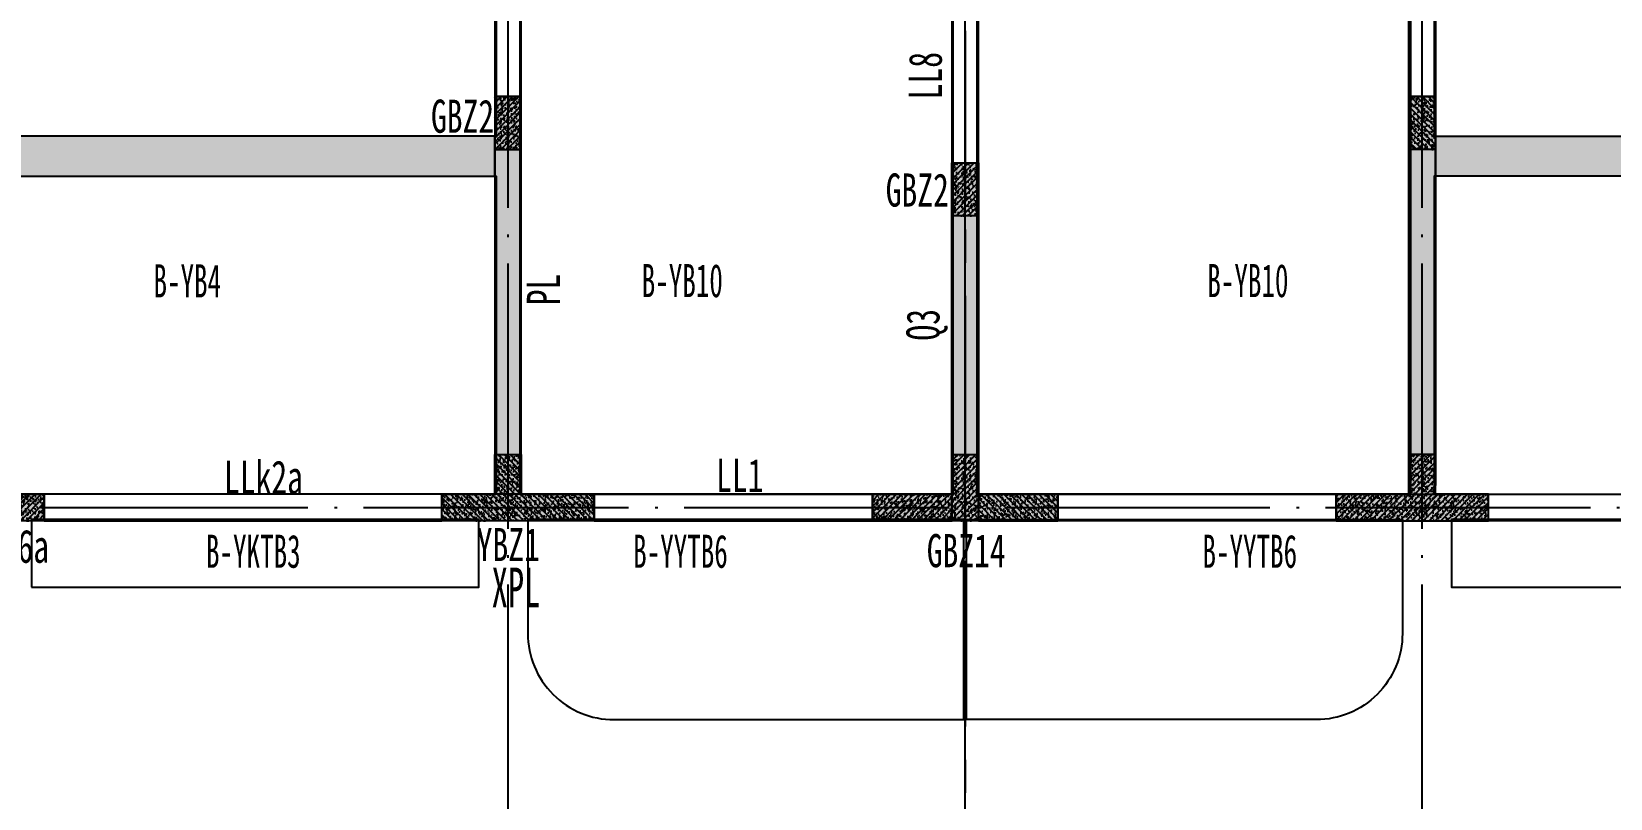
# Model space of a CAD drawing. Extents: x -3200781797 to -8106663, y 494714 to 1244925.
# Drawn here: x -8156847 to -8144930, y 681706 to 687491 of the extents above; entities that cross this region are included whole.
import ezdxf
from ezdxf.enums import TextEntityAlignment as Align
from ezdxf.xclip import XClip

# ---------------------------------------------------------------- set-up
doc = ezdxf.new("R2010")
doc.units = 0
doc.header["$LTSCALE"] = 1000
doc.header["$MEASUREMENT"] = 0
doc.header["$XCLIPFRAME"] = 0
for name, pattern in [('120-墙体$0$CONTINOUS', [0]), ('3#-轴线$0$DOTE', [2.42, 2, -0.2, 0.02, -0.2]), ('3#4#5#$0$DASH', [0.35, 0.25, -0.1]), ('4#-1F$0$CENTER', [2, 1.25, -0.25, 0.25, -0.25]), ('4#-1F$0$CONTINOUS', [0]), ('CENTER', [2, 1.25, -0.25, 0.25, -0.25])]:
    doc.linetypes.add(name, pattern=pattern)
for name, color, linetype in [('120-墙体$0$S-WALL', 40, 'Continuous'), ('120-墙体$0$S-WALL-BEAM', 120, 'Continuous'), ('120-墙体$0$S-WALL-COLU', 252, '120-墙体$0$CONTINOUS'), ('120-墙体$0$S-WALL-COLU-HATC', 16, 'Continuous'), ('120-墙体$0$S-WALL-HATC', 253, 'Continuous'), ('3#-轴线$0$A-ANNO-DOTE', 10, '3#-轴线$0$DOTE'), ('3#4#5#$0$PC-SLAB', 6, '3#4#5#$0$DASH'), ('3#4#5#$0$S-ANNO-TEXT', 7, 'Continuous'), ('3#4#5#$0$S-PC-SLAB', 6, 'Continuous'), ('3#4#5#$0$S-WALL-HATC', 253, 'Continuous'), ('4#-1F$0$S-WALL', 40, 'Continuous'), ('4#-1F$0$S-WALL-BEAM', 120, 'Continuous'), ('4#-1F$0$S-WALL-COLU', 252, '4#-1F$0$CONTINOUS'), ('4#-1F$0$S-WALL-COLU-HATC', 16, 'Continuous'), ('4#-1F$0$S-WALL-HATC', 253, 'Continuous'), ('4#-1F$0$THIN', 7, 'Continuous'), ('S-PC-FQ-WYQ', 4, 'Continuous'), ('S-WALL-BEAM-TEXT', 2, 'Continuous'), ('S-WALL-COLU-TEXT', 2, 'Continuous'), ('THIN', 7, 'Continuous')]:
    doc.layers.add(name, color=color, linetype=linetype)
doc.layers.add('3#4#5#$0$结构板边线', color=2, linetype='Continuous', plot=False)
doc.layers.add('WALL-TEXT', color=2, linetype='Continuous', lineweight=25)
doc.styles.add('3#4#5#$0$外部参照 1$0$宋体', font='', dxfattribs={"width": 0.8})
doc.styles.add('楷体', font='', dxfattribs={"width": 0.6})
doc.styles.add('楷体GB312', font='', dxfattribs={"width": 0.8})
doc.styles.get('3#4#5#$0$外部参照 1$0$宋体').set_extended_font_data('SimSun')
doc.styles.get('楷体').set_extended_font_data('KaiTi_GB2312')
doc.styles.get('楷体GB312').set_extended_font_data('楷体_GB2312')

# ---------------------------------------------------------------- blocks, each defined once
blk = doc.blocks.new('2-ll')
at = {"layer": 'S-WALL-BEAM-TEXT', "style": '楷体GB312', "width": 0.7}
blk.add_text('LL8', height=250, rotation=90, dxfattribs=at).set_placement((-52381, -34061))
for s, p in [('LLk2a', (-57799, -37036)), ('LL1', (-54085, -37023))]:
    blk.add_text(s, height=250, dxfattribs=at).set_placement(p)
blk = doc.blocks.new('3-Q-1')
at = {"layer": 'WALL-TEXT', "style": '楷体GB312', "width": 0.7}
for s, p in [('PL', (-7913001, 650941)), ('Q3', (-7910136, 650675))]:
    blk.add_text(s, height=250, rotation=90, dxfattribs=at).set_placement(p)
blk = doc.blocks.new('2-an')
at = {"layer": 'S-WALL-COLU-TEXT', "style": '楷体GB312', "width": 0.7}
for s, p in [('GBZ2', (-57115, -13452)), ('GBZ2', (-53683, -14009)), ('GBZ6a', (-60593, -16696)), ('YBZ1', (-56770, -16683)), ('GBZ14', (-53373, -16729))]:
    blk.add_text(s, height=250, dxfattribs=at).set_placement(p)
blk = doc.blocks.new('XPL-3-F1')
at = {"layer": 'S-WALL-BEAM-TEXT', "style": '楷体', "width": 0.6}
blk.add_text('XPL', height=300, dxfattribs=at).set_placement((-8203374, 683148, 0))
blk = doc.blocks.new('3#4#5#$0$3#首层顶悬挑板')
at = {"layer": '3#4#5#$0$S-PC-SLAB'}
for points in [[(13955, -11810), (17331, -11810), (17331, -11300), (13955, -11300)], [(28046, -11300), (24671, -11300), (24671, -11810), (28046, -11810)]]:
    blk.add_lwpolyline(points, close=True, dxfattribs=at)
blk.add_lwpolyline([(20990, -11300), (17700, -11300), (17700, -12160, 0.414214), (18350, -12810), (20990, -12810)], format="xyb", close=True, dxfattribs=at)
at = {"layer": '3#4#5#$0$结构板边线', "color": 6}
blk.add_lwpolyline([(21010, -11300), (24301, -11300), (24301, -12160, -0.414214), (23651, -12810), (21010, -12810)], format="xyb", close=True, dxfattribs=at)
at = {"layer": '3#4#5#$0$PC-SLAB', "linetype": 'ByBlock', "style": '3#4#5#$0$外部参照 1$0$宋体', "width": 0.6}
for s, p in [('B-YKTB3', (15628, -11542)), ('B-YYTB6', (18852, -11542))]:
    blk.add_text(s, height=250, dxfattribs=at).set_placement(p, align=Align.MIDDLE)
blk.add_text('B-YYTB6', height=250, rotation=360, dxfattribs=at).set_placement((23149, -11542), align=Align.MIDDLE)
blk = doc.blocks.new('3#4#5#$0$ban3')
at = {"layer": '3#4#5#$0$S-WALL-HATC', "ltscale": 100}
h = blk.add_hatch(dxfattribs=at)
h.set_pattern_fill('AR-CONC', color=256, scale=25, angle=-270, style=0)
h.set_pattern_definition([(140, (-37341055835.12, -2020437159.28), (15.68803374565, 179.3150456502), [18.75, -206.25]), (85, (-37341055835.12, -2020437159.28), (-188.048033425, -34.68783340325), [15, -165]), (190.4514, (-37341055833.81, -2020437144.34), (-172.3598855152, 144.6273454285), [15.9350475, -175.285528]), (136.1842, (-37341055885.12, -2020437159.28), (41.3797535823, 266.8102621564), [28.125, -309.375]), (186.6356, (-37341055881.67, -2020437137.04), (-243.5294677251, 233.6656763872), [23.902572, -262.92825]), (81.1842, (-37341055885.12, -2020437159.28), (-243.5296502313, 233.6654862834), [22.5, -247.5]), (111, (-37341055872.62, -2020437134.28), (100.65472266633, 149.2267630296), [18.75, -206.25]), (56, (-37341055872.62, -2020437134.28), (-181.2875112617, 60.8288329804), [15, -165]), (161.4514, (-37341055864.23, -2020437121.84), (-80.6326241775, 210.0556571454), [15.9350475, -175.285528]), (127.5, (-37341055835.116, -2020437159.28), (-83.22346345783, 3.03996382932), [0, -163, 0, -167.5, 0, -165.625]), (97.5, (-37341055835.12, -2020437159.28), (-98.6029279706, 65.76738436054), [0, -95.5, 0, -159.25, 0, -63.125]), (57.5, (-37341055835.116, -2020437215.03), (5.6387179336, 133.4556090431), [0, -62.5, 0, -195, 0, -258.75]), (47.5, (-37341055835.12, -2020437240.03), (-25.02624558308, 145.7965423356), [0, -81.25, 0, -129.5, 0, -183.75])])
h.paths.add_polyline_path([(-214482, 404475), (-214482, 404775), (-221282, 404775), (-221282, 404475)])
at = {"layer": '3#4#5#$0$S-PC-SLAB'}
blk.add_lwpolyline([(-214472, 407075), (-214472, 404775), (-221292, 404775), (-221292, 405875), (-220092, 405875), (-220092, 407075), (-214472, 407075)], dxfattribs=at)
for points in [[(-214292, 402076), (-211022, 402076), (-211022, 406076), (-214292, 406076)], [(-214472, 402075), (-221292, 402075), (-221292, 404475), (-214472, 404475)]]:
    blk.add_lwpolyline(points, close=True, dxfattribs=at)
at = {"layer": '3#4#5#$0$S-WALL-HATC', "ltscale": 100}
blk.add_lwpolyline([(-214482, 404475), (-214482, 404775), (-221282, 404775), (-221282, 404475)], close=True, dxfattribs=at)
blk = doc.blocks.new('3#4#5#$0$5#')
at = {"layer": '3#4#5#$0$S-ANNO-TEXT'}
blk.add_blockref('3#4#5#$0$ban3', (378829, -247400), dxfattribs=at)
at = {"layer": '3#4#5#$0$S-ANNO-TEXT', "xscale": -1}
blk.add_blockref('3#4#5#$0$ban3', (-43035, -247400), dxfattribs=at)
at = {"layer": '3#4#5#$0$PC-SLAB', "linetype": 'ByBlock', "style": '3#4#5#$0$外部参照 1$0$宋体', "width": 0.6}
for s, p in [('B-YB4', (162026, 156285)), ('B-YB10', (165762, 156285)), ('B-YB10', (170031, 156285))]:
    blk.add_text(s, height=250, dxfattribs=at).set_placement(p, align=Align.MIDDLE)
blk = doc.blocks.new('120-墙体')
at = {"layer": '120-墙体$0$S-WALL-COLU-HATC'}
h = blk.add_hatch(dxfattribs=at)
h.set_pattern_fill('AR-CONC', color=256, scale=10)
h.set_pattern_definition([(50, (9687.075, -245657.834), (71.726018, -6.275213), [7.5, -82.5]), (355, (9687.075, -245657.834), (-13.875133, 75.219213), [6, -66]), (100.4514, (9693.05, -245658.36), (57.850938, 68.943954), [6.37402, -70.114211]), (46.1842, (9687.075, -245637.83), (106.724105, -16.5519), [11.25, -123.75]), (96.6356, (9695.97, -245639.21), (93.46627, 97.411787), [9.56103, -105.1713]), (351.1842, (9687.08, -245637.83), (93.466195, 97.41186), [9, -99]), (21, (9697.075, -245642.834), (59.690705, -40.261889), [7.5, -82.5]), (326, (9697.075, -245642.834), (24.331533, 72.515005), [6, -66]), (71.4514, (9702.05, -245646.19), (84.022263, 32.25305), [6.37402, -70.114211]), (37.5, (9687.075, -245657.834), (1.2159855, 33.2893854), [0, -65.2, 0, -67, 0, -66.25]), (7.5, (9687.075, -245657.834), (26.306954, 39.441171), [0, -38.2, 0, -63.7, 0, -25.25]), (327.5, (9664.775, -245657.834), (53.3822436, -2.2554872), [0, -25, 0, -78, 0, -103.5]), (317.5, (9654.775, -245657.834), (58.318617, 10.010498), [0, -32.5, 0, -51.8, 0, -73.5])])
h.paths.add_polyline_path([(-2550, -8000), (-2750, -8000), (-2750, -8400), (-2550, -8400)])
h = blk.add_hatch(dxfattribs=at)
h.set_pattern_fill('ANSI31', color=256, scale=250, style=0)
h.set_pattern_definition([(45, (9687.075, -245657.834), (-22.097087, 22.097087), [])])
h.paths.add_polyline_path([(-2750, -8400), (-2550, -8400), (-2550, -8000), (-2750, -8000)])
h = blk.add_hatch(dxfattribs=at)
h.set_pattern_fill('AR-CONC', color=256, scale=10, angle=90)
h.set_pattern_definition([(140, (224491.51, 4537.05), (6.275213, 71.726018), [7.5, -82.5]), (85, (224491.51, 4537.05), (-75.219213, -13.875133), [6, -66]), (190.4514, (224492.036, 4543.03), (-68.943954, 57.850938), [6.37402, -70.114211]), (136.1842, (224471.51, 4537.05), (16.5519, 106.724105), [11.25, -123.75]), (186.6356, (224472.89, 4545.95), (-97.411787, 93.46627), [9.56103, -105.1713]), (81.1842, (224471.51, 4537.05), (-97.41186, 93.466195), [9, -99]), (111, (224476.51, 4547.05), (40.261889, 59.690705), [7.5, -82.5]), (56, (224476.51, 4547.05), (-72.515005, 24.331533), [6, -66]), (161.4514, (224479.87, 4552.03), (-32.25305, 84.022263), [6.37402, -70.114211]), (127.5, (224491.513, 4537.052), (-33.2893854, 1.2159855), [0, -65.2, 0, -67, 0, -66.25]), (97.5, (224491.513, 4537.052), (-39.441171, 26.306954), [0, -38.2, 0, -63.7, 0, -25.25]), (57.5, (224491.513, 4514.752), (2.2554872, 53.3822436), [0, -25, 0, -78, 0, -103.5]), (47.5, (224491.513, 4504.752), (-10.010498, 58.318617), [0, -32.5, 0, -51.8, 0, -73.5])])
h.paths.add_polyline_path([(-2550, -11000), (-2000, -11000), (-2000, -11200), (-2750, -11200), (-3150, -11200), (-3150, -11000), (-2750, -11000), (-2750, -10700), (-2550, -10700)])
h = blk.add_hatch(dxfattribs=at)
h.set_pattern_fill('ANSI31', color=256, scale=250, angle=90, style=0)
h.set_pattern_definition([(135, (224491.513, 4537.052), (-22.097087, -22.097087), [])])
h.paths.add_polyline_path([(-2550, -11000), (-2000, -11000), (-2000, -11200), (-2750, -11200), (-3150, -11200), (-3150, -11000), (-2750, -11000), (-2750, -10700), (-2550, -10700)])
h = blk.add_hatch(dxfattribs=at)
h.set_pattern_fill('AR-CONC', color=256, scale=10)
h.set_pattern_definition([(50, (-11554.75, -252107.815), (71.726018, -6.275213), [7.5, -82.5]), (355, (-11554.75, -252107.815), (-13.875133, 75.219213), [6, -66]), (100.4514, (-11548.77, -252108.34), (57.850938, 68.943954), [6.37402, -70.114211]), (46.1842, (-11554.75, -252087.815), (106.724105, -16.5519), [11.25, -123.75]), (96.6356, (-11545.86, -252089.19), (93.46627, 97.411787), [9.56103, -105.1713]), (351.1842, (-11554.75, -252087.82), (93.466195, 97.41186), [9, -99]), (21, (-11544.75, -252092.815), (59.690705, -40.261889), [7.5, -82.5]), (326, (-11544.75, -252092.815), (24.331533, 72.515005), [6, -66]), (71.4514, (-11539.775, -252096.17), (84.022263, 32.25305), [6.37402, -70.114211]), (37.5, (-11554.75, -252107.815), (1.2159855, 33.2893854), [0, -65.2, 0, -67, 0, -66.25]), (7.5, (-11554.75, -252107.815), (26.306954, 39.441171), [0, -38.2, 0, -63.7, 0, -25.25]), (327.5, (-11577.05, -252107.815), (53.3822436, -2.2554872), [0, -25, 0, -78, 0, -103.5]), (317.5, (-11587.05, -252107.815), (58.318617, 10.010498), [0, -32.5, 0, -51.8, 0, -73.5])])
h.paths.add_polyline_path([(-7050, -11200), (-7050, -11000), (-6150, -11000), (-6150, -11200)])
h = blk.add_hatch(dxfattribs=at)
h.set_pattern_fill('ANSI31', color=256, scale=250, style=0)
h.set_pattern_definition([(45, (-11554.75, -252107.815), (-22.097087, 22.097087), [])])
h.paths.add_polyline_path([(-7050, -11000), (-7050, -11200), (-6150, -11200), (-6150, -11000)])
h = blk.add_hatch(dxfattribs=at)
h.set_pattern_fill('AR-CONC', color=256, scale=10)
h.set_pattern_definition([(50, (-8104.75, -252107.815), (71.726018, -6.275213), [7.5, -82.5]), (355, (-8104.75, -252107.815), (-13.875133, 75.219213), [6, -66]), (100.4514, (-8098.77, -252108.34), (57.850938, 68.943954), [6.37402, -70.114211]), (46.1842, (-8104.75, -252087.815), (106.724105, -16.5519), [11.25, -123.75]), (96.6356, (-8095.86, -252089.19), (93.46627, 97.411787), [9.56103, -105.1713]), (351.1842, (-8104.75, -252087.82), (93.466195, 97.41186), [9, -99]), (21, (-8094.75, -252092.815), (59.690705, -40.261889), [7.5, -82.5]), (326, (-8094.75, -252092.815), (24.331533, 72.515005), [6, -66]), (71.4514, (-8089.775, -252096.17), (84.022263, 32.25305), [6.37402, -70.114211]), (37.5, (-8104.75, -252107.815), (1.2159855, 33.2893854), [0, -65.2, 0, -67, 0, -66.25]), (7.5, (-8104.75, -252107.815), (26.306954, 39.441171), [0, -38.2, 0, -63.7, 0, -25.25]), (327.5, (-8127.05, -252107.815), (53.3822436, -2.2554872), [0, -25, 0, -78, 0, -103.5]), (317.5, (-8137.05, -252107.815), (58.318617, 10.010498), [0, -32.5, 0, -51.8, 0, -73.5])])
h.paths.add_polyline_path([(100, -11200), (100, -11000), (700, -11000), (700, -11200)])
h = blk.add_hatch(dxfattribs=at)
h.set_pattern_fill('ANSI31', color=256, scale=250, style=0)
h.set_pattern_definition([(45, (-8104.75, -252107.815), (-22.097087, 22.097087), [])])
h.paths.add_polyline_path([(100, -11000), (100, -11200), (700, -11200), (700, -11000)])
at = {"layer": '120-墙体$0$S-WALL-HATC'}
for points in [[(-2550, -11000), (-2550, -8000), (-2750, -8000), (-2750, -11000), (-2650, -11067)], [(-6150, -11000), (-6600, -11000), (-6600, -11200), (-6150, -11200)], [(-2650, -11067), (-2750, -11000), (-3150, -11000), (-3150, -11200), (-2650, -11200)], [(-2000, -11000), (-2750, -11000), (-2650, -11067), (-2650, -11200), (-2000, -11200)], [(700, -11200), (700, -11000), (100, -11000), (100, -11200)]]:
    blk.add_hatch(color=256, dxfattribs=at).paths.add_polyline_path(points)
at = {"layer": '120-墙体$0$S-WALL'}
for p, q in [((-2750, -7933), (-2750, -10933)), ((-2550, -8000), (-2750, -8000)), ((-2550, -11000), (-2550, -8000)), ((-6150, -11000), (-6600, -11000)), ((-6150, -11200), (-6150, -11000)), ((-2750, -11000), (-3150, -11000)), ((-3150, -11200), (-3150, -11000)), ((-2000, -11000), (-2750, -11000)), ((-2000, -11200), (-2000, -11000)), ((-6150, -11200), (-6600, -11200)), ((-2650, -11200), (-3150, -11200)), ((-2000, -11200), (-2650, -11200))]:
    blk.add_line(p, q, dxfattribs=at)
blk.add_lwpolyline([(700, -11200), (700, -11000), (100, -11000), (100, -11200), (700, -11200)], close=True, dxfattribs=at)
at = {"layer": '120-墙体$0$S-WALL-BEAM'}
for points in [[(-2550, -3300), (-2750, -3300), (-2750, -8000), (-2550, -8000)], [(-6150, -11000), (-6150, -11200), (-3150, -11200), (-3150, -11000)], [(-2000, -11000), (-2000, -11200), (100, -11200), (100, -11000)]]:
    blk.add_lwpolyline(points, close=True, dxfattribs=at)
at = {"layer": '120-墙体$0$S-WALL-COLU', "lineweight": -2}
for points in [[(-2550, -8000), (-2750, -8000), (-2750, -8400), (-2550, -8400)], [(-7050, -11200), (-7050, -11000), (-6150, -11000), (-6150, -11200)], [(100, -11200), (100, -11000), (700, -11000), (700, -11200)]]:
    blk.add_lwpolyline(points, close=True, dxfattribs=at)
at = {"layer": '120-墙体$0$S-WALL-COLU', "linetype": 'ByBlock'}
blk.add_lwpolyline([(-2550, -11000), (-2000, -11000), (-2000, -11200), (-2750, -11200), (-3150, -11200), (-3150, -11000), (-2750, -11000), (-2750, -10700), (-2550, -10700), (-2550, -11000)], dxfattribs=at)
blk = doc.blocks.new('3#-轴线')
at = {"layer": '3#-轴线$0$A-ANNO-DOTE'}
for points in [[(20900, -16100), (20900, 5500)], [(17450, -16100), (17450, -3200)], [(24350, -16100), (24350, -3200)], [(-3000, -11100), (44800, -11100)]]:
    blk.add_lwpolyline(points, dxfattribs=at)

msp = doc.modelspace()

# ---------------------------------------------------------------- hatches: boundary and pattern name
at = {"layer": '4#-1F$0$S-WALL-COLU-HATC'}
h = msp.add_hatch(dxfattribs=at)
h.set_pattern_fill('AR-CONC', color=256, scale=10)
h.set_pattern_definition([(50, (-8159258.837, 448842.797), (71.726018, -6.275213), [7.5, -82.5]), (355, (-8159258.84, 448842.8), (-13.875133, 75.219213), [6, -66]), (100.4514, (-8159252.86, 448842.274), (57.850938, 68.943954), [6.37402, -70.114211]), (46.1842, (-8159258.84, 448862.8), (106.724105, -16.5519), [11.25, -123.75]), (96.6356, (-8159249.94, 448861.42), (93.46627, 97.411787), [9.56103, -105.1713]), (351.1842, (-8159258.84, 448862.8), (93.466195, 97.41186), [9, -99]), (21, (-8159248.837, 448857.797), (59.690705, -40.261889), [7.5, -82.5]), (326, (-8159248.84, 448857.8), (24.331533, 72.515005), [6, -66]), (71.4514, (-8159243.86, 448854.44), (84.022263, 32.25305), [6.37402, -70.114211]), (37.5, (-8159258.837, 448842.797), (1.2159855, 33.2893854), [0, -65.2, 0, -67, 0, -66.25]), (7.5, (-8159258.837, 448842.797), (26.306954, 39.441171), [0, -38.2, 0, -63.7, 0, -25.25]), (327.5, (-8159281.137, 448842.797), (53.3822436, -2.2554872), [0, -25, 0, -78, 0, -103.5]), (317.5, (-8159291.137, 448842.797), (58.318617, 10.010498), [0, -32.5, 0, -51.8, 0, -73.5])])
h.paths.add_polyline_path([(-8149900.4, 686500.6), (-8149700.4, 686500.6), (-8149700.4, 686100.6), (-8149900.4, 686100.6)])
h = msp.add_hatch(dxfattribs=at)
h.set_pattern_fill('ANSI31', color=256, scale=250, style=0)
h.set_pattern_definition([(45, (-8159258.837, 448842.797), (-22.097087, 22.097087), [])])
h.paths.add_polyline_path([(-8149700.4, 686500.6), (-8149900.4, 686500.6), (-8149900.4, 686100.6), (-8149700.4, 686100.6)])
h = msp.add_hatch(dxfattribs=at)
h.set_pattern_fill('AR-CONC', color=256, scale=10)
h.set_pattern_definition([(50, (-8159258.837, 446542.795), (71.726018, -6.275213), [7.5, -82.5]), (355, (-8159258.84, 446542.795), (-13.875133, 75.219213), [6, -66]), (100.4514, (-8159252.86, 446542.27), (57.850938, 68.943954), [6.37402, -70.114211]), (46.1842, (-8159258.84, 446562.795), (106.724105, -16.5519), [11.25, -123.75]), (96.6356, (-8159249.94, 446561.42), (93.46627, 97.411787), [9.56103, -105.1713]), (351.1842, (-8159258.84, 446562.8), (93.466195, 97.41186), [9, -99]), (21, (-8159248.837, 446557.795), (59.690705, -40.261889), [7.5, -82.5]), (326, (-8159248.84, 446557.795), (24.331533, 72.515005), [6, -66]), (71.4514, (-8159243.86, 446554.44), (84.022263, 32.25305), [6.37402, -70.114211]), (37.5, (-8159258.837, 446542.795), (1.2159855, 33.2893854), [0, -65.2, 0, -67, 0, -66.25]), (7.5, (-8159258.837, 446542.795), (26.306954, 39.441171), [0, -38.2, 0, -63.7, 0, -25.25]), (327.5, (-8159281.137, 446542.795), (53.3822436, -2.2554872), [0, -25, 0, -78, 0, -103.5]), (317.5, (-8159291.137, 446542.795), (58.318617, 10.010498), [0, -32.5, 0, -51.8, 0, -73.5])])
h.paths.add_polyline_path([(-8149900.4, 684300.6), (-8149700.4, 684300.6), (-8149700.4, 683800.6), (-8149900.4, 683800.6)])
h = msp.add_hatch(dxfattribs=at)
h.set_pattern_fill('ANSI31', color=256, scale=250, style=0)
h.set_pattern_definition([(45, (-8159258.837, 446542.795), (-22.097087, 22.097087), [])])
h.paths.add_polyline_path([(-8149700.4, 684300.6), (-8149900.4, 684300.6), (-8149900.4, 683800.6), (-8149700.4, 683800.6)])
at = {"layer": '4#-1F$0$S-WALL-HATC'}
msp.add_hatch(color=256, dxfattribs=at).paths.add_polyline_path([(-8149700.4, 683800.6), (-8149900.4, 683800.6), (-8149900.4, 686500.6), (-8149700.4, 686500.6)])

# ---------------------------------------------------------------- linework, layer by layer
at = {"layer": '4#-1F$0$S-WALL', "elevation": 0}
msp.add_lwpolyline([(-8149700.4, 683800.6), (-8149900.4, 683800.6), (-8149900.4, 686500.6), (-8149700.4, 686500.6)], close=True, dxfattribs=at)
at = {"layer": '4#-1F$0$S-WALL-BEAM', "elevation": 0}
msp.add_lwpolyline([(-8149700.4, 687700.6), (-8149900.4, 687700.6), (-8149900.4, 686500.6), (-8149700.4, 686500.6)], close=True, dxfattribs=at)
at = {"layer": '4#-1F$0$S-WALL-COLU', "lineweight": -2, "elevation": 0}
for points in [[(-8149900.4, 686500.6), (-8149700.4, 686500.6), (-8149700.4, 686100.6), (-8149900.4, 686100.6)], [(-8149900.4, 684300.6), (-8149700.4, 684300.6), (-8149700.4, 683800.6), (-8149900.4, 683800.6)]]:
    msp.add_lwpolyline(points, close=True, dxfattribs=at)
at = {"layer": '4#-1F$0$THIN', "linetype": '4#-1F$0$CENTER'}
msp.add_line((-8149800.4, 697497.6), (-8149800.4, 679842.6), dxfattribs=at)
at = {"layer": 'THIN', "linetype": 'CENTER'}
msp.add_line((-8149800.4, 679676.3), (-8149800.4, 697140.7), dxfattribs=at)

# ---------------------------------------------------------------- block references
for name, p in [('3#-轴线', (-8170700.4, 695000.6)), ('120-墙体', (-8150600.4, 695000.6))]:
    msp.add_blockref(name, p)
at = {"xscale": -1}
msp.add_blockref('120-墙体', (-8149000.4, 695000.6), dxfattribs=at)
at = {"layer": '3#4#5#$0$S-PC-SLAB'}
msp.add_blockref('3#4#5#$0$5#', (-8317697.2, 529325.6), dxfattribs=at)
at = {"layer": '3#4#5#$0$S-PC-SLAB', "color": 1}
msp.add_blockref('3#4#5#$0$3#首层顶悬挑板', (-8170800.9, 695110.7), dxfattribs=at)
at = {"layer": 'S-PC-FQ-WYQ'}
msp.add_blockref('XPL-3-F1', (50000, 0), dxfattribs=at)
at = {"layer": 'S-WALL-BEAM-TEXT'}
ref = msp.add_blockref('2-ll', (-8097595.1, 721040.9), dxfattribs=at)
XClip(ref).set_block_clipping_path([(-73974.9871072425, -42162.3848145646), (-52205.3371535894, -25540.2474139485)])
at = {"layer": 'S-WALL-COLU-TEXT'}
ref = msp.add_blockref('2-an', (-8096716.9, 700179.6), dxfattribs=at)
XClip(ref).set_block_clipping_path([(-75609.3082507038, -17078.79899893), (-52441.6437040213, -740.1029856242)])
at = {"layer": 'WALL-TEXT'}
msp.add_blockref('3-Q-1', (-239857.8, 34484.9), dxfattribs=at)

doc.saveas('drawing.dxf')
